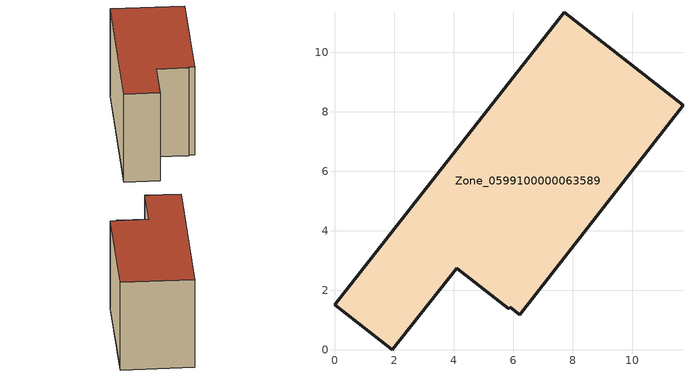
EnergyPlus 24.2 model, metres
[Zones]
Zone_0599100000063589
 floor ground (C_G): 0,1.52 7.71,11.35 11.7,8.22 6.22,1.18 5.91,1.44 5.86,1.38 4.1,2.75 1.94,0 z3.65
 wall outside (C_F): 7.71,11.35 0,1.52 1.94,0 4.1,2.75 5.86,1.38 5.91,1.44 6.22,1.18 11.7,8.22 7.71,11.35 z3.65:10.39
 roof outside (C_R): 5.91,1.44 6.22,1.18 11.7,8.22 7.71,11.35 0,1.52 1.94,0 4.1,2.75 5.86,1.38 z10.39
[BUILDING]
Pand.0599100000063589: North Axis=0; Terrain=City; Loads Convergence Tolerance Value=0.04; Temperature Convergence Tolerance Value=0.4; Solar Distribution=FullExterior; Maximum Number of Warmup Days=25; Minimum Number of Warmup Days=1
[Site:Location]
Rotterdam.The.Hague.AP_ZH_NLD Design_Conditions: Latitude=51.96; Longitude=4.45; Time Zone=1; Elevation=-4.5
[SITE:GROUNDTEMPERATURE:BUILDINGSURFACE]
18, 18, 18, 18, 18, 18, 18, 18, 18, 18, 18, 18
[MATERIAL] Thermal Absorptance=0.9; Solar Absorptance=0.7; Visible Absorptance=0.7
Name | Roughness | Thickness | Conductivity | Density | Specific Heat
G.TI.1946 | MediumSmooth | 0.15 | 1 | 540 | 1210
F.TI.1946 | Rough | 0.3 | 0.857143 | 1920 | 840
R.TI.1946 | MediumRough | 0.2 | 0.1 | 1500 | 1000
[CONSTRUCTION]
C_G: G.TI.1946
C_F: F.TI.1946
C_R: R.TI.1946
[ZONE]
Zone_0599100000063589: Type=1; Multiplier=1; Ceiling Height=Autocalculate; Volume=Autocalculate; Floor Area=autocalculate; Part of Total Floor Area=Yes
[ZONEINFILTRATION:DESIGNFLOWRATE]
Infil_Zone_0599100000063589: Zone or ZoneList or Space or SpaceList=Zone_0599100000063589; Schedule=AlwaysOn; Design Flow Rate Calculation Method=Flow/Area; Flow Rate per Floor Area=0.003; Constant Term Coefficient=1; Temperature Term Coefficient=0; Velocity Term Coefficient=0; Velocity Squared Term Coefficient=0
[HVACTEMPLATE:ZONE:IDEALLOADSAIRSYSTEM]
Zone_0599100000063589: Maximum Heating Supply Air Temperature=50; Minimum Cooling Supply Air Temperature=13; Maximum Heating Supply Air Humidity Ratio=0.0156; Minimum Cooling Supply Air Humidity Ratio=0.0077; Heating Limit=NoLimit; Cooling Limit=NoLimit; Dehumidification Control Type=ConstantSensibleHeatRatio; Cooling Sensible Heat Ratio=0.7; Dehumidification Setpoint=60; Humidification Control Type=None; Humidification Setpoint=30; Outdoor Air Method=None; Outdoor Air Flow Rate per Person=0.00944; Outdoor Air Flow Rate per Zone Floor Area=0; Outdoor Air Flow Rate per Zone=0; Demand Controlled Ventilation Type=None; Outdoor Air Economizer Type=NoEconomizer; Heat Recovery Type=None; Sensible Heat Recovery Effectiveness=0.7; Latent Heat Recovery Effectiveness=0.65
[ZONECONTROL:THERMOSTAT]
ThermostatControl_Zone_0599100000063589: Zone or ZoneList=Zone_0599100000063589; Control Type Schedule=DualSetpointControlType; Control 1=Thermostat_Zone_0599100000063589; Temperature Difference Between Cutout And Setpoint=0
[THERMOSTATSETPOINT:DUALSETPOINT]
Thermostat_Zone_0599100000063589: Heating Setpoint Temperature Schedule=HeatingSetpoint_Zone_0599100000063589; Cooling Setpoint Temperature Schedule=CoolingSetpoint_Zone_0599100000063589
[SCHEDULE:COMPACT]
HeatingSetpoint_Zone_0599100000063589: Through: 12/31, For: AllDays, Until: 24:00, 21
CoolingSetpoint_Zone_0599100000063589: Through: 12/31, For: AllDays, Until: 24:00, 24
DualSetpointControlType: Through: 12/31, For: AllDays, Until: 24:00, 4
AlwaysOn: Through: 12/31, For: AllDays, Until: 24:00, 1
